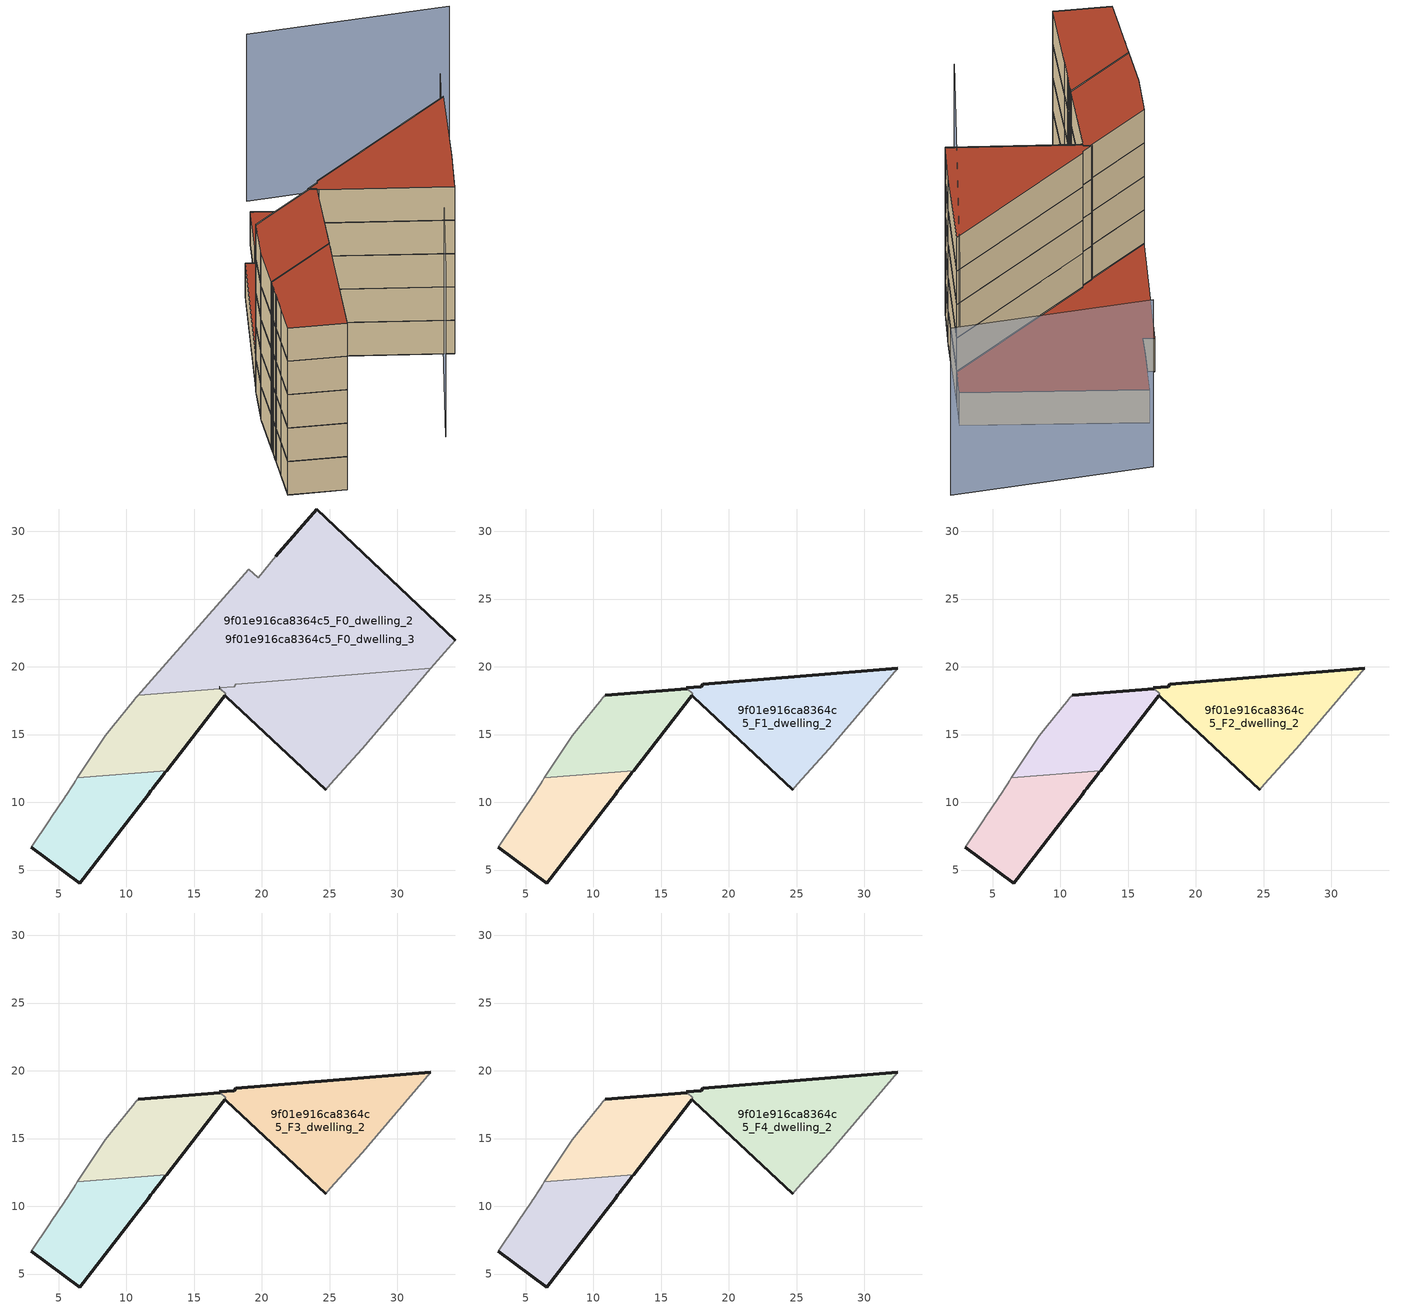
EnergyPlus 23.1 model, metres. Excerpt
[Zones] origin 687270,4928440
9f01e916ca8364c5_F0_dwelling_0
 floor ground (EU_floor_Construction): 10.56,9.24 10.69,9.4 11.6,10.58 11.8,10.84 11.93,11 11.97,11.06 12.63,11.92 12.76,12.08 12.84,12.18 12.96,12.34 6.39,11.81 6.21,11.54 6.1,11.38 6.04,11.28 5.54,10.53 5.51,10.48 5.4,10.32 4.45,8.89 4.34,8.73 2.99,6.69 6.55,4.05 z0
 wall outside (EU_wall_Construction): 12.96,12.34 12.84,12.18 12.76,12.08 12.63,11.92 11.97,11.06 11.93,11 11.8,10.84 11.6,10.58 10.69,9.4 10.56,9.24 6.55,4.05 2.99,6.69 z0:3
 wall adiabatic (EU_wall_Construction): 2.99,6.69 4.34,8.73 4.45,8.89 5.4,10.32 5.51,10.48 5.54,10.53 6.04,11.28 6.1,11.38 6.21,11.54 6.39,11.81 z0:3
 wall to 9f01e916ca8364c5_F0_dwelling_1 (EU_wall_Construction): 6.39,11.81 12.96,12.34 z0:3
9f01e916ca8364c5_F0_dwelling_1
 floor ground (EU_floor_Construction): 12.96,12.34 17.1,17.69 17.25,17.89 17.34,18.01 16.94,18.38 10.85,17.88 10.66,17.67 10.61,17.61 8.9,15.47 8.44,14.9 6.39,11.81 z0
 wall outside (EU_wall_Construction): 17.24,17.88 17.1,17.69 12.96,12.34 z0:3; 17.24,17.88,3 17.25,17.89,0 17.24,17.88,0
 wall adiabatic (EU_wall_Construction): 6.39,11.81 8.44,14.9 8.9,15.47 10.61,17.61 10.66,17.67 10.85,17.88 z0:3
 wall to 9f01e916ca8364c5_F0_dwelling_3 (EU_wall_Construction): 10.85,17.89 16.94,18.38 z0:3
 wall to 9f01e916ca8364c5_F0_dwelling_2 (EU_wall_Construction): 16.94,18.38 17.34,18.01 17.25,17.89 z0:3
9f01e916ca8364c5_F0_dwelling_2
 floor ground (EU_floor_Construction): 27.4,13.96 32.46,19.88 18.06,18.7 17.94,18.54 16.87,18.45 17.34,18.01 17.25,17.89 17.36,17.79 24.72,10.94 25.04,11.34 z0; 32.46,19.88 34.25,21.97 24.04,31.65 21.03,28.17 19.71,26.59 19.03,27.19 11.06,18.13 10.85,17.88 16.94,18.38 16.87,18.45 17.94,18.54 18.06,18.7 z0
 wall outside (EU_wall_Construction): 24.72,10.94 17.36,17.79 17.25,17.89 z0:3; 16.87,18.45,3 16.87,18.45,0 16.86,18.45,0
 wall adiabatic (EU_wall_Construction): 32.46,19.88 27.4,13.96 25.04,11.34 24.72,10.94 z0:3
 wall to 9f01e916ca8364c5_F0_dwelling_3 (EU_wall_Construction): 16.94,18.38 16.87,18.45 17.94,18.54 18.06,18.7 32.46,19.88 z0:3
 roof outside (EU_floor_Construction): 34.25,21.97 32.46,19.88 18.06,18.7 17.94,18.54 16.86,18.45 16.94,18.38 10.85,17.88 11.06,18.13 19.03,27.19 19.71,26.59 21.03,28.17 24.04,31.65 z3
9f01e916ca8364c5_F0_dwelling_3
 floor ground (EU_floor_Construction): 27.4,13.96 32.46,19.88 18.06,18.7 17.94,18.54 16.87,18.45 17.34,18.01 17.25,17.89 17.36,17.79 24.72,10.94 25.04,11.34 z0; 32.46,19.88 34.25,21.97 24.04,31.65 21.03,28.17 19.71,26.59 19.03,27.19 11.06,18.13 10.85,17.88 16.94,18.38 16.87,18.45 17.94,18.54 18.06,18.7 z0
 wall outside (EU_wall_Construction): 21.03,28.17 24.04,31.65 34.25,21.97 z0:3
 wall adiabatic (EU_wall_Construction): 34.25,21.97 32.46,19.88 / 10.85,17.88 11.06,18.13 19.03,27.19 19.71,26.59 21.03,28.17 z0:3
 ceiling adiabatic (EU_roof_Construction): 32.46,19.88 27.4,13.96 25.04,11.34 24.72,10.94 17.36,17.79 17.25,17.89 17.34,18.01 16.87,18.45 17.94,18.54 18.06,18.7 z3
 roof outside (EU_roof_Construction): 34.25,21.97 32.46,19.88 18.06,18.7 17.94,18.54 16.86,18.45 16.94,18.38 10.85,17.88 11.06,18.13 19.03,27.19 19.71,26.59 21.03,28.17 24.04,31.65 z3
9f01e916ca8364c5_F1_dwelling_0
 floor to 9f01e916ca8364c5_F0_dwelling_0 (EU_floor_Construction): 10.56,9.24 10.69,9.4 11.6,10.58 11.8,10.84 11.93,11 11.97,11.06 12.63,11.92 12.76,12.08 12.84,12.18 12.96,12.34 6.39,11.81 6.21,11.54 6.1,11.38 6.03,11.28 5.54,10.53 5.51,10.48 5.4,10.32 4.45,8.89 4.34,8.73 2.99,6.69 6.55,4.05 z3
 wall outside (EU_wall_Construction): 12.96,12.34 12.84,12.18 12.76,12.08 12.63,11.92 11.97,11.06 11.93,11 11.8,10.84 11.6,10.58 10.69,9.4 10.56,9.24 6.55,4.05 2.99,6.69 z3:6
 wall adiabatic (EU_wall_Construction): 2.99,6.69 4.34,8.73 4.45,8.89 5.4,10.32 5.51,10.48 5.54,10.53 6.04,11.28 6.1,11.38 6.21,11.54 6.39,11.81 z3:6
 wall to 9f01e916ca8364c5_F1_dwelling_1 (EU_wall_Construction): 6.39,11.81 12.96,12.34 z3:6
9f01e916ca8364c5_F1_dwelling_1
 floor to 9f01e916ca8364c5_F0_dwelling_1 (EU_floor_Construction): 12.96,12.34 17.1,17.69 17.24,17.88 17.34,18.01 16.94,18.38 10.85,17.88 10.66,17.67 10.61,17.61 8.9,15.47 8.44,14.9 6.39,11.81 z3
 wall outside (EU_wall_Construction): 10.85,17.88 16.94,18.38 / 17.24,17.88 17.1,17.69 12.96,12.34 z3:6; 17.24,17.88,6 17.25,17.89,3 17.24,17.88,3
 wall adiabatic (EU_wall_Construction): 6.39,11.81 8.44,14.9 8.9,15.47 10.61,17.61 10.66,17.67 10.85,17.88 z3:6
 wall to 9f01e916ca8364c5_F1_dwelling_2 (EU_wall_Construction): 16.94,18.38 17.34,18.01 17.25,17.89 z3:6
9f01e916ca8364c5_F1_dwelling_2
 floor to 9f01e916ca8364c5_F0_dwelling_2 (EU_floor_Construction): 27.4,13.96 32.46,19.88 18.06,18.7 17.94,18.54 16.87,18.45 17.34,18.01 17.25,17.89 17.36,17.79 24.72,10.94 25.04,11.34 z3
 wall outside (EU_wall_Construction): 24.72,10.94 17.36,17.79 17.25,17.89 / 16.94,18.38 16.86,18.45 17.94,18.54 18.06,18.7 32.46,19.88 z3:6
 wall adiabatic (EU_wall_Construction): 32.46,19.88 27.4,13.96 25.04,11.34 24.72,10.94 z3:6
9f01e916ca8364c5_F2_dwelling_0
 floor to 9f01e916ca8364c5_F1_dwelling_0 (EU_floor_Construction): 10.56,9.24 10.69,9.4 11.6,10.58 11.8,10.84 11.93,11 11.97,11.06 12.63,11.92 12.76,12.08 12.84,12.18 12.96,12.34 6.39,11.81 6.21,11.54 6.1,11.38 6.03,11.28 5.54,10.53 5.51,10.48 5.4,10.32 4.45,8.89 4.34,8.73 2.99,6.69 6.55,4.05 z6
 wall outside (EU_wall_Construction): 12.96,12.34 12.84,12.18 12.76,12.08 12.63,11.92 11.97,11.06 11.93,11 11.8,10.84 11.6,10.58 10.69,9.4 10.56,9.24 6.55,4.05 2.99,6.69 z6:9
 wall adiabatic (EU_wall_Construction): 2.99,6.69 4.34,8.73 4.45,8.89 5.4,10.32 5.51,10.48 5.54,10.53 6.04,11.28 6.1,11.38 6.21,11.54 6.39,11.81 z6:9
 wall to 9f01e916ca8364c5_F2_dwelling_1 (EU_wall_Construction): 6.39,11.81 12.96,12.34 z6:9
9f01e916ca8364c5_F2_dwelling_1
 floor to 9f01e916ca8364c5_F1_dwelling_1 (EU_floor_Construction): 12.96,12.34 17.1,17.69 17.24,17.88 17.34,18.01 16.94,18.38 10.85,17.88 10.66,17.67 10.61,17.61 8.9,15.47 8.44,14.9 6.39,11.81 z6
 wall outside (EU_wall_Construction): 10.85,17.88 16.94,18.38 / 17.24,17.88 17.1,17.69 12.96,12.34 z6:9; 17.24,17.88,9 17.25,17.89,6 17.24,17.88,6
 wall adiabatic (EU_wall_Construction): 6.39,11.81 8.44,14.9 8.9,15.47 10.61,17.61 10.66,17.67 10.85,17.88 z6:9
 wall to 9f01e916ca8364c5_F2_dwelling_2 (EU_wall_Construction): 16.94,18.38 17.34,18.01 17.25,17.89 z6:9
9f01e916ca8364c5_F2_dwelling_2
 floor to 9f01e916ca8364c5_F1_dwelling_2 (EU_floor_Construction): 27.4,13.96 32.46,19.88 18.06,18.7 17.94,18.54 16.86,18.45 17.34,18.01 17.25,17.89 17.36,17.79 24.72,10.94 25.04,11.34 z6
 wall outside (EU_wall_Construction): 24.72,10.94 17.36,17.79 17.25,17.89 / 16.94,18.38 16.86,18.45 17.94,18.54 18.06,18.7 32.46,19.88 z6:9
 wall adiabatic (EU_wall_Construction): 32.46,19.88 27.4,13.96 25.04,11.34 24.72,10.94 z6:9
9f01e916ca8364c5_F3_dwelling_0
 floor to 9f01e916ca8364c5_F2_dwelling_0 (EU_floor_Construction): 10.56,9.24 10.69,9.4 11.6,10.58 11.8,10.84 11.93,11 11.97,11.06 12.63,11.92 12.76,12.08 12.84,12.18 12.96,12.34 6.39,11.81 6.21,11.54 6.1,11.38 6.03,11.28 5.54,10.53 5.51,10.48 5.4,10.32 4.45,8.89 4.34,8.73 2.99,6.69 6.55,4.05 z9
 wall outside (EU_wall_Construction): 12.96,12.34 12.84,12.18 12.76,12.08 12.63,11.92 11.97,11.06 11.93,11 11.8,10.84 11.6,10.58 10.69,9.4 10.56,9.24 6.55,4.05 2.99,6.69 z9:12
 wall adiabatic (EU_wall_Construction): 2.99,6.69 4.34,8.73 4.45,8.89 5.4,10.32 5.51,10.48 5.54,10.53 6.04,11.28 6.1,11.38 6.21,11.54 6.39,11.81 z9:12
 wall to 9f01e916ca8364c5_F3_dwelling_1 (EU_wall_Construction): 6.39,11.81 12.96,12.34 z9:12
9f01e916ca8364c5_F3_dwelling_1
 floor to 9f01e916ca8364c5_F2_dwelling_1 (EU_floor_Construction): 12.96,12.34 17.1,17.69 17.24,17.88 17.34,18.01 16.94,18.38 10.85,17.88 10.66,17.67 10.61,17.61 8.9,15.47 8.44,14.9 6.39,11.81 z9
 wall outside (EU_wall_Construction): 10.85,17.88 16.94,18.38 / 17.24,17.88 17.1,17.69 12.96,12.34 z9:12; 17.24,17.88,12 17.25,17.89,9 17.24,17.88,9
 wall adiabatic (EU_wall_Construction): 6.39,11.81 8.44,14.9 8.9,15.47 10.61,17.61 10.66,17.67 10.85,17.88 z9:12
 wall to 9f01e916ca8364c5_F3_dwelling_2 (EU_wall_Construction): 16.94,18.38 17.34,18.01 17.25,17.89 z9:12
9f01e916ca8364c5_F3_dwelling_2
 floor to 9f01e916ca8364c5_F2_dwelling_2 (EU_floor_Construction): 27.4,13.96 32.46,19.88 18.06,18.7 17.94,18.54 16.86,18.45 17.34,18.01 17.25,17.89 17.36,17.79 24.72,10.94 25.04,11.34 z9
 wall outside (EU_wall_Construction): 24.72,10.94 17.36,17.79 17.25,17.89 / 16.94,18.38 16.86,18.45 17.94,18.54 18.06,18.7 32.46,19.88 z9:12
 wall adiabatic (EU_wall_Construction): 32.46,19.88 27.4,13.96 25.04,11.34 24.72,10.94 z9:12
9f01e916ca8364c5_F4_dwelling_0
 floor to 9f01e916ca8364c5_F3_dwelling_0 (EU_floor_Construction): 10.56,9.24 10.69,9.4 11.6,10.58 11.8,10.84 11.93,11 11.97,11.06 12.63,11.92 12.76,12.08 12.84,12.18 12.96,12.34 6.39,11.81 6.21,11.54 6.1,11.38 6.03,11.28 5.54,10.53 5.51,10.48 5.4,10.32 4.45,8.89 4.34,8.73 2.99,6.69 6.55,4.05 z12
 wall outside (EU_wall_Construction): 12.96,12.34 12.84,12.18 12.76,12.08 12.63,11.92 11.97,11.06 11.93,11 11.8,10.84 11.6,10.58 10.69,9.4 10.56,9.24 6.55,4.05 2.99,6.69 z12:15
 wall adiabatic (EU_wall_Construction): 2.99,6.69 4.34,8.73 4.45,8.89 5.4,10.32 5.51,10.48 5.54,10.53 6.04,11.28 6.1,11.38 6.21,11.54 6.39,11.81 z12:15
 wall to 9f01e916ca8364c5_F4_dwelling_1 (EU_wall_Construction): 6.39,11.81 12.96,12.34 z12:15
 roof outside (EU_roof_Construction): 12.96,12.34 12.84,12.18 12.76,12.08 12.63,11.92 11.97,11.06 11.93,11 11.8,10.84 11.6,10.58 10.69,9.4 10.56,9.24 6.55,4.05 2.99,6.69 4.34,8.73 4.45,8.89 5.4,10.32 5.51,10.48 5.54,10.53 6.04,11.28 6.1,11.38 6.21,11.54 6.39,11.81 z15
9f01e916ca8364c5_F4_dwelling_1
 floor to 9f01e916ca8364c5_F3_dwelling_1 (EU_floor_Construction): 12.96,12.34 17.1,17.69 17.24,17.88 17.34,18.01 16.94,18.38 10.85,17.88 10.66,17.67 10.61,17.61 8.9,15.47 8.44,14.9 6.39,11.81 z12
 wall outside (EU_wall_Construction): 10.85,17.88 16.94,18.38 / 17.24,17.88 17.1,17.69 12.96,12.34 z12:15; 17.24,17.88,15 17.25,17.89,12 17.24,17.88,12
 wall adiabatic (EU_wall_Construction): 6.39,11.81 8.44,14.9 8.9,15.47 10.61,17.61 10.66,17.67 10.85,17.88 z12:15
 wall to 9f01e916ca8364c5_F4_dwelling_2 (EU_wall_Construction): 16.94,18.38 17.34,18.01 17.25,17.89 z12:15
 roof outside (EU_roof_Construction): 17.34,18.01 17.24,17.88 17.1,17.69 12.96,12.34 6.39,11.81 8.44,14.9 8.9,15.47 10.61,17.61 10.66,17.67 10.85,17.88 16.94,18.38 z15
9f01e916ca8364c5_F4_dwelling_2
 floor to 9f01e916ca8364c5_F3_dwelling_2 (EU_floor_Construction): 27.4,13.96 32.46,19.88 18.06,18.7 17.94,18.54 16.86,18.45 17.34,18.01 17.25,17.89 17.36,17.79 24.72,10.94 25.04,11.34 z12
 wall outside (EU_wall_Construction): 24.72,10.94 17.36,17.79 17.25,17.89 / 16.94,18.38 16.86,18.45 17.94,18.54 18.06,18.7 32.46,19.88 z12:15
 wall adiabatic (EU_wall_Construction): 32.46,19.88 27.4,13.96 25.04,11.34 24.72,10.94 z12:15
 roof outside (EU_roof_Construction): 32.46,19.88 27.4,13.96 25.04,11.34 24.72,10.94 17.36,17.79 17.25,17.89 17.34,18.01 16.86,18.45 17.94,18.54 18.06,18.7 z15
shading: 16.59,3.77 34.39,22.11 / 41.07,27.85 27.86,35.86 z0:15
[Building]
EU S2 Campaign: North Axis=0; Terrain=City; Solar Distribution=FullExterior
[Site:Location]
Bologna: Latitude=44.5; Longitude=11.25; Time Zone=1; Elevation=37
[SizingPeriod:WeatherFileDays]
AnnualSizingPeriod: Begin Month=1; Begin Day of Month=1; End Month=12; End Day of Month=31; Day of Week for Start Day=Monday; Use Weather File Daylight Saving Period=No; Use Weather File Rain and Snow Indicators=No
[MATERIAL]
EU_InternalMass_Material: Roughness=MediumRough; Thickness=0.1; Conductivity=1; Density=1800; Specific Heat=900; Thermal Absorptance=0.9; Solar Absorptance=0.7; Visible Absorptance=0.7
[MATERIAL:NOMASS] Roughness=MediumRough; Thermal Absorptance=0.9; Solar Absorptance=0.7; Visible Absorptance=0.7
Name | Thermal Resistance
EU_wall_NoMass | 0.905828
EU_roof_NoMass | 0.37593
EU_floor_NoMass | 0.67114
[CONSTRUCTION]
EU_wall_Construction: EU_wall_NoMass
EU_roof_Construction: EU_roof_NoMass
EU_floor_Construction: EU_floor_NoMass
EU_InternalMass_Construction: EU_InternalMass_Material
[ZONE] Type=1; Multiplier=1; Ceiling Height=autocalculate; Floor Area=autocalculate; Part of Total Floor Area=Yes
Name | Volume
9f01e916ca8364c5_F0_dwelling_0 | 117.431
9f01e916ca8364c5_F1_dwelling_0; 9f01e916ca8364c5_F2_dwelling_0; 9f01e916ca8364c5_F3_dwelling_0; 9f01e916ca8364c5_F4_dwelling_0 | 117.433
9f01e916ca8364c5_F0_dwelling_1 | 116.488
9f01e916ca8364c5_F1_dwelling_1; 9f01e916ca8364c5_F2_dwelling_1; 9f01e916ca8364c5_F3_dwelling_1; 9f01e916ca8364c5_F4_dwelling_1 | 116.49
9f01e916ca8364c5_F0_dwelling_2; 9f01e916ca8364c5_F0_dwelling_3 | 666.73
9f01e916ca8364c5_F1_dwelling_2 | 198.48
9f01e916ca8364c5_F2_dwelling_2; 9f01e916ca8364c5_F3_dwelling_2; 9f01e916ca8364c5_F4_dwelling_2 | 198.508
[INTERNALMASS] Construction=EU_InternalMass_Construction
Name | Zone or ZoneList | Surface Area
9f01e916ca8364c5_F0_dwelling_0_EU_InternalMass | 9f01e916ca8364c5_F0_dwelling_0 | 39.1457
9f01e916ca8364c5_F0_dwelling_1_EU_InternalMass | 9f01e916ca8364c5_F0_dwelling_1 | 38.8308
9f01e916ca8364c5_F0_dwelling_2_EU_InternalMass | 9f01e916ca8364c5_F0_dwelling_2 | 66.168
9f01e916ca8364c5_F0_dwelling_3_EU_InternalMass | 9f01e916ca8364c5_F0_dwelling_3 | 156.086
9f01e916ca8364c5_F1_dwelling_0_EU_InternalMass | 9f01e916ca8364c5_F1_dwelling_0 | 75.052
9f01e916ca8364c5_F1_dwelling_1_EU_InternalMass | 9f01e916ca8364c5_F1_dwelling_1 | 75.057
9f01e916ca8364c5_F1_dwelling_2_EU_InternalMass | 9f01e916ca8364c5_F1_dwelling_2 | 150.101
9f01e916ca8364c5_F2_dwelling_0_EU_InternalMass | 9f01e916ca8364c5_F2_dwelling_0 | 75.052
9f01e916ca8364c5_F2_dwelling_1_EU_InternalMass | 9f01e916ca8364c5_F2_dwelling_1 | 75.057
9f01e916ca8364c5_F2_dwelling_2_EU_InternalMass | 9f01e916ca8364c5_F2_dwelling_2 | 150.101
9f01e916ca8364c5_F3_dwelling_0_EU_InternalMass | 9f01e916ca8364c5_F3_dwelling_0 | 75.052
9f01e916ca8364c5_F3_dwelling_1_EU_InternalMass | 9f01e916ca8364c5_F3_dwelling_1 | 75.057
9f01e916ca8364c5_F3_dwelling_2_EU_InternalMass | 9f01e916ca8364c5_F3_dwelling_2 | 150.101
9f01e916ca8364c5_F4_dwelling_0_EU_InternalMass | 9f01e916ca8364c5_F4_dwelling_0 | 75.052
9f01e916ca8364c5_F4_dwelling_1_EU_InternalMass | 9f01e916ca8364c5_F4_dwelling_1 | 75.057
9f01e916ca8364c5_F4_dwelling_2_EU_InternalMass | 9f01e916ca8364c5_F4_dwelling_2 | 150.101
[OTHEREQUIPMENT] Fuel Type=Electricity; Design Level Calculation Method=Watts/Area; Power per Zone Floor Area=1; Fraction Latent=0; Fraction Radiant=0; Fraction Lost=0; Carbon Dioxide Generation Rate=0; EndUse Subcategory=EU_Step8_InternalGains
Name | Zone or ZoneList or Space or SpaceList | Schedule
EU_Step8_InternalGain_9f01e916ca8364c5_F0_dwelling_0_f000 | 9f01e916ca8364c5_F0_dwelling_0 | EU_Step8_GainSchedule_9f01e916ca8364c5_F0_dwelling_0_f000
EU_Step8_InternalGain_9f01e916ca8364c5_F0_dwelling_1_f000 | 9f01e916ca8364c5_F0_dwelling_1 | EU_Step8_GainSchedule_9f01e916ca8364c5_F0_dwelling_1_f000
EU_Step8_InternalGain_9f01e916ca8364c5_F0_dwelling_2_f000 | 9f01e916ca8364c5_F0_dwelling_2 | EU_Step8_GainSchedule_9f01e916ca8364c5_F0_dwelling_2_f000
EU_Step8_InternalGain_9f01e916ca8364c5_F0_dwelling_3_f000 | 9f01e916ca8364c5_F0_dwelling_3 | EU_Step8_GainSchedule_9f01e916ca8364c5_F0_dwelling_3_f000
EU_Step8_InternalGain_9f01e916ca8364c5_F1_dwelling_0_f000 | 9f01e916ca8364c5_F1_dwelling_0 | EU_Step8_GainSchedule_9f01e916ca8364c5_F1_dwelling_0_f000
EU_Step8_InternalGain_9f01e916ca8364c5_F1_dwelling_1_f000 | 9f01e916ca8364c5_F1_dwelling_1 | EU_Step8_GainSchedule_9f01e916ca8364c5_F1_dwelling_1_f000
EU_Step8_InternalGain_9f01e916ca8364c5_F1_dwelling_2_f000 | 9f01e916ca8364c5_F1_dwelling_2 | EU_Step8_GainSchedule_9f01e916ca8364c5_F1_dwelling_2_f000
EU_Step8_InternalGain_9f01e916ca8364c5_F2_dwelling_0_f000 | 9f01e916ca8364c5_F2_dwelling_0 | EU_Step8_GainSchedule_9f01e916ca8364c5_F2_dwelling_0_f000
EU_Step8_InternalGain_9f01e916ca8364c5_F2_dwelling_1_f000 | 9f01e916ca8364c5_F2_dwelling_1 | EU_Step8_GainSchedule_9f01e916ca8364c5_F2_dwelling_1_f000
EU_Step8_InternalGain_9f01e916ca8364c5_F2_dwelling_2_f000 | 9f01e916ca8364c5_F2_dwelling_2 | EU_Step8_GainSchedule_9f01e916ca8364c5_F2_dwelling_2_f000
EU_Step8_InternalGain_9f01e916ca8364c5_F3_dwelling_0_f000 | 9f01e916ca8364c5_F3_dwelling_0 | EU_Step8_GainSchedule_9f01e916ca8364c5_F3_dwelling_0_f000
EU_Step8_InternalGain_9f01e916ca8364c5_F3_dwelling_1_f000 | 9f01e916ca8364c5_F3_dwelling_1 | EU_Step8_GainSchedule_9f01e916ca8364c5_F3_dwelling_1_f000
EU_Step8_InternalGain_9f01e916ca8364c5_F3_dwelling_2_f000 | 9f01e916ca8364c5_F3_dwelling_2 | EU_Step8_GainSchedule_9f01e916ca8364c5_F3_dwelling_2_f000
EU_Step8_InternalGain_9f01e916ca8364c5_F4_dwelling_0_f000 | 9f01e916ca8364c5_F4_dwelling_0 | EU_Step8_GainSchedule_9f01e916ca8364c5_F4_dwelling_0_f000
EU_Step8_InternalGain_9f01e916ca8364c5_F4_dwelling_1_f000 | 9f01e916ca8364c5_F4_dwelling_1 | EU_Step8_GainSchedule_9f01e916ca8364c5_F4_dwelling_1_f000
EU_Step8_InternalGain_9f01e916ca8364c5_F4_dwelling_2_f000 | 9f01e916ca8364c5_F4_dwelling_2 | EU_Step8_GainSchedule_9f01e916ca8364c5_F4_dwelling_2_f000
[ZONEVENTILATION:DESIGNFLOWRATE] Schedule=EU_AlwaysOn; Design Flow Rate Calculation Method=AirChanges/Hour; Air Changes per Hour=0.73129; Ventilation Type=Natural; Fan Pressure Rise=0; Fan Total Efficiency=1; Constant Term Coefficient=1; Temperature Term Coefficient=0; Velocity Term Coefficient=0; Velocity Squared Term Coefficient=0; Minimum Indoor Temperature=-100; Maximum Indoor Temperature=100; Delta Temperature=-100; Minimum Outdoor Temperature=-100; Maximum Outdoor Temperature=100; Maximum Wind Speed=40
Name | Zone or ZoneList or Space or SpaceList
EU_ConstantAir_9f01e916ca8364c5_F0_dwelling_0 | 9f01e916ca8364c5_F0_dwelling_0
EU_ConstantAir_9f01e916ca8364c5_F0_dwelling_1 | 9f01e916ca8364c5_F0_dwelling_1
EU_ConstantAir_9f01e916ca8364c5_F0_dwelling_2 | 9f01e916ca8364c5_F0_dwelling_2
EU_ConstantAir_9f01e916ca8364c5_F0_dwelling_3 | 9f01e916ca8364c5_F0_dwelling_3
EU_ConstantAir_9f01e916ca8364c5_F1_dwelling_0 | 9f01e916ca8364c5_F1_dwelling_0
EU_ConstantAir_9f01e916ca8364c5_F1_dwelling_1 | 9f01e916ca8364c5_F1_dwelling_1
EU_ConstantAir_9f01e916ca8364c5_F1_dwelling_2 | 9f01e916ca8364c5_F1_dwelling_2
EU_ConstantAir_9f01e916ca8364c5_F2_dwelling_0 | 9f01e916ca8364c5_F2_dwelling_0
EU_ConstantAir_9f01e916ca8364c5_F2_dwelling_1 | 9f01e916ca8364c5_F2_dwelling_1
EU_ConstantAir_9f01e916ca8364c5_F2_dwelling_2 | 9f01e916ca8364c5_F2_dwelling_2
EU_ConstantAir_9f01e916ca8364c5_F3_dwelling_0 | 9f01e916ca8364c5_F3_dwelling_0
EU_ConstantAir_9f01e916ca8364c5_F3_dwelling_1 | 9f01e916ca8364c5_F3_dwelling_1
EU_ConstantAir_9f01e916ca8364c5_F3_dwelling_2 | 9f01e916ca8364c5_F3_dwelling_2
EU_ConstantAir_9f01e916ca8364c5_F4_dwelling_0 | 9f01e916ca8364c5_F4_dwelling_0
EU_ConstantAir_9f01e916ca8364c5_F4_dwelling_1 | 9f01e916ca8364c5_F4_dwelling_1
EU_ConstantAir_9f01e916ca8364c5_F4_dwelling_2 | 9f01e916ca8364c5_F4_dwelling_2
[HVACTEMPLATE:THERMOSTAT] Constant Heating Setpoint=20; Constant Cooling Setpoint=50
EU_HeatOnly_9f01e916ca8364c5_F0_dwelling_0; EU_HeatOnly_9f01e916ca8364c5_F0_dwelling_1; EU_HeatOnly_9f01e916ca8364c5_F0_dwelling_2; EU_HeatOnly_9f01e916ca8364c5_F0_dwelling_3; EU_HeatOnly_9f01e916ca8364c5_F1_dwelling_0; EU_HeatOnly_9f01e916ca8364c5_F1_dwelling_1; EU_HeatOnly_9f01e916ca8364c5_F1_dwelling_2; EU_HeatOnly_9f01e916ca8364c5_F2_dwelling_0; EU_HeatOnly_9f01e916ca8364c5_F2_dwelling_1; EU_HeatOnly_9f01e916ca8364c5_F2_dwelling_2; EU_HeatOnly_9f01e916ca8364c5_F3_dwelling_0; EU_HeatOnly_9f01e916ca8364c5_F3_dwelling_1; EU_HeatOnly_9f01e916ca8364c5_F3_dwelling_2; EU_HeatOnly_9f01e916ca8364c5_F4_dwelling_0; EU_HeatOnly_9f01e916ca8364c5_F4_dwelling_1; EU_HeatOnly_9f01e916ca8364c5_F4_dwelling_2
[HVACTEMPLATE:ZONE:IDEALLOADSAIRSYSTEM] System Availability Schedule=EU_AlwaysOn; Maximum Heating Supply Air Temperature=50; Minimum Cooling Supply Air Temperature=13; Maximum Heating Supply Air Humidity Ratio=0.0156; Minimum Cooling Supply Air Humidity Ratio=0.0077; Heating Limit=NoLimit; Cooling Limit=NoLimit; Heating Availability Schedule=EU_AlwaysOn; Cooling Availability Schedule=EU_CoolingOff; Dehumidification Control Type=ConstantSensibleHeatRatio; Cooling Sensible Heat Ratio=0.7; Dehumidification Setpoint=60; Humidification Control Type=None; Humidification Setpoint=30; Outdoor Air Method=None; Outdoor Air Flow Rate per Person=0.00944; Outdoor Air Flow Rate per Zone Floor Area=0; Outdoor Air Flow Rate per Zone=0; Demand Controlled Ventilation Type=None; Outdoor Air Economizer Type=NoEconomizer; Heat Recovery Type=None; Sensible Heat Recovery Effectiveness=0.7; Latent Heat Recovery Effectiveness=0.65
Name | Template Thermostat
9f01e916ca8364c5_F0_dwelling_0 | EU_HeatOnly_9f01e916ca8364c5_F0_dwelling_0
9f01e916ca8364c5_F0_dwelling_1 | EU_HeatOnly_9f01e916ca8364c5_F0_dwelling_1
9f01e916ca8364c5_F0_dwelling_2 | EU_HeatOnly_9f01e916ca8364c5_F0_dwelling_2
9f01e916ca8364c5_F0_dwelling_3 | EU_HeatOnly_9f01e916ca8364c5_F0_dwelling_3
9f01e916ca8364c5_F1_dwelling_0 | EU_HeatOnly_9f01e916ca8364c5_F1_dwelling_0
9f01e916ca8364c5_F1_dwelling_1 | EU_HeatOnly_9f01e916ca8364c5_F1_dwelling_1
9f01e916ca8364c5_F1_dwelling_2 | EU_HeatOnly_9f01e916ca8364c5_F1_dwelling_2
9f01e916ca8364c5_F2_dwelling_0 | EU_HeatOnly_9f01e916ca8364c5_F2_dwelling_0
9f01e916ca8364c5_F2_dwelling_1 | EU_HeatOnly_9f01e916ca8364c5_F2_dwelling_1
9f01e916ca8364c5_F2_dwelling_2 | EU_HeatOnly_9f01e916ca8364c5_F2_dwelling_2
9f01e916ca8364c5_F3_dwelling_0 | EU_HeatOnly_9f01e916ca8364c5_F3_dwelling_0
9f01e916ca8364c5_F3_dwelling_1 | EU_HeatOnly_9f01e916ca8364c5_F3_dwelling_1
9f01e916ca8364c5_F3_dwelling_2 | EU_HeatOnly_9f01e916ca8364c5_F3_dwelling_2
9f01e916ca8364c5_F4_dwelling_0 | EU_HeatOnly_9f01e916ca8364c5_F4_dwelling_0
9f01e916ca8364c5_F4_dwelling_1 | EU_HeatOnly_9f01e916ca8364c5_F4_dwelling_1
9f01e916ca8364c5_F4_dwelling_2 | EU_HeatOnly_9f01e916ca8364c5_F4_dwelling_2
[SIZING:ZONE] Zone Cooling Design Supply Air Temperature Input Method=SupplyAirTemperature; Zone Cooling Design Supply Air Temperature=13; Zone Heating Design Supply Air Temperature Input Method=SupplyAirTemperature; Zone Heating Design Supply Air Temperature=50; Zone Cooling Design Supply Air Humidity Ratio=0.008; Zone Heating Design Supply Air Humidity Ratio=0.008; Cooling Design Air Flow Method=DesignDay; Cooling Design Air Flow Rate=0; Cooling Minimum Air Flow per Zone Floor Area=0.000762; Cooling Minimum Air Flow=0; Cooling Minimum Air Flow Fraction=0.2; Heating Design Air Flow Method=DesignDay; Heating Design Air Flow Rate=0; Heating Maximum Air Flow per Zone Floor Area=0.002032; Heating Maximum Air Flow=0.141576; Heating Maximum Air Flow Fraction=0.3; Account for Dedicated Outdoor Air System=No; Dedicated Outdoor Air System Control Strategy=NeutralSupplyAir; Dedicated Outdoor Air Low Setpoint Temperature for Design=autosize; Dedicated Outdoor Air High Setpoint Temperature for Design=autosize; Zone Load Sizing Method=Sensible Load Only No Latent Load; Zone Latent Cooling Design Supply Air Humidity Ratio Input Method=HumidityRatioDifference; Zone Cooling Design Supply Air Humidity Ratio Difference=0.005; Zone Latent Heating Design Supply Air Humidity Ratio Input Method=HumidityRatioDifference; Zone Humidification Design Supply Air Humidity Ratio Difference=0.005
9f01e916ca8364c5_F0_dwelling_0; 9f01e916ca8364c5_F0_dwelling_1; 9f01e916ca8364c5_F0_dwelling_2; 9f01e916ca8364c5_F0_dwelling_3; 9f01e916ca8364c5_F1_dwelling_0; 9f01e916ca8364c5_F1_dwelling_1; 9f01e916ca8364c5_F1_dwelling_2; 9f01e916ca8364c5_F2_dwelling_0; 9f01e916ca8364c5_F2_dwelling_1; 9f01e916ca8364c5_F2_dwelling_2; 9f01e916ca8364c5_F3_dwelling_0; 9f01e916ca8364c5_F3_dwelling_1; 9f01e916ca8364c5_F3_dwelling_2; 9f01e916ca8364c5_F4_dwelling_0; 9f01e916ca8364c5_F4_dwelling_1; 9f01e916ca8364c5_F4_dwelling_2
[SCHEDULE:CONSTANT]
Name | Hourly Value
EU_AlwaysOn | 1
EU_CoolingOff | 0
[SCHEDULE:FILE] Column Number=1; Rows to Skip at Top=0; Number of Hours of Data=8760; Column Separator=Comma; Interpolate to Timestep=No; Minutes per Item=60; Adjust Schedule for Daylight Savings=Yes
Name | File
EU_Step8_GainSchedule_9f01e916ca8364c5_F0_dwelling_0_f000 | ../../schedules/9f01e916ca8364c5/9f01e916ca8364c5_F0_dwelling_0_f000_gain.csv
EU_Step8_GainSchedule_9f01e916ca8364c5_F0_dwelling_1_f000 | ../../schedules/9f01e916ca8364c5/9f01e916ca8364c5_F0_dwelling_1_f000_gain.csv
EU_Step8_GainSchedule_9f01e916ca8364c5_F0_dwelling_2_f000 | ../../schedules/9f01e916ca8364c5/9f01e916ca8364c5_F0_dwelling_2_f000_gain.csv
EU_Step8_GainSchedule_9f01e916ca8364c5_F0_dwelling_3_f000 | ../../schedules/9f01e916ca8364c5/9f01e916ca8364c5_F0_dwelling_3_f000_gain.csv
EU_Step8_GainSchedule_9f01e916ca8364c5_F1_dwelling_0_f000 | ../../schedules/9f01e916ca8364c5/9f01e916ca8364c5_F1_dwelling_0_f000_gain.csv
EU_Step8_GainSchedule_9f01e916ca8364c5_F1_dwelling_1_f000 | ../../schedules/9f01e916ca8364c5/9f01e916ca8364c5_F1_dwelling_1_f000_gain.csv
EU_Step8_GainSchedule_9f01e916ca8364c5_F1_dwelling_2_f000 | ../../schedules/9f01e916ca8364c5/9f01e916ca8364c5_F1_dwelling_2_f000_gain.csv
EU_Step8_GainSchedule_9f01e916ca8364c5_F2_dwelling_0_f000 | ../../schedules/9f01e916ca8364c5/9f01e916ca8364c5_F2_dwelling_0_f000_gain.csv
EU_Step8_GainSchedule_9f01e916ca8364c5_F2_dwelling_1_f000 | ../../schedules/9f01e916ca8364c5/9f01e916ca8364c5_F2_dwelling_1_f000_gain.csv
EU_Step8_GainSchedule_9f01e916ca8364c5_F2_dwelling_2_f000 | ../../schedules/9f01e916ca8364c5/9f01e916ca8364c5_F2_dwelling_2_f000_gain.csv
EU_Step8_GainSchedule_9f01e916ca8364c5_F3_dwelling_0_f000 | ../../schedules/9f01e916ca8364c5/9f01e916ca8364c5_F3_dwelling_0_f000_gain.csv
EU_Step8_GainSchedule_9f01e916ca8364c5_F3_dwelling_1_f000 | ../../schedules/9f01e916ca8364c5/9f01e916ca8364c5_F3_dwelling_1_f000_gain.csv
EU_Step8_GainSchedule_9f01e916ca8364c5_F3_dwelling_2_f000 | ../../schedules/9f01e916ca8364c5/9f01e916ca8364c5_F3_dwelling_2_f000_gain.csv
EU_Step8_GainSchedule_9f01e916ca8364c5_F4_dwelling_0_f000 | ../../schedules/9f01e916ca8364c5/9f01e916ca8364c5_F4_dwelling_0_f000_gain.csv
EU_Step8_GainSchedule_9f01e916ca8364c5_F4_dwelling_1_f000 | ../../schedules/9f01e916ca8364c5/9f01e916ca8364c5_F4_dwelling_1_f000_gain.csv
EU_Step8_GainSchedule_9f01e916ca8364c5_F4_dwelling_2_f000 | ../../schedules/9f01e916ca8364c5/9f01e916ca8364c5_F4_dwelling_2_f000_gain.csv
